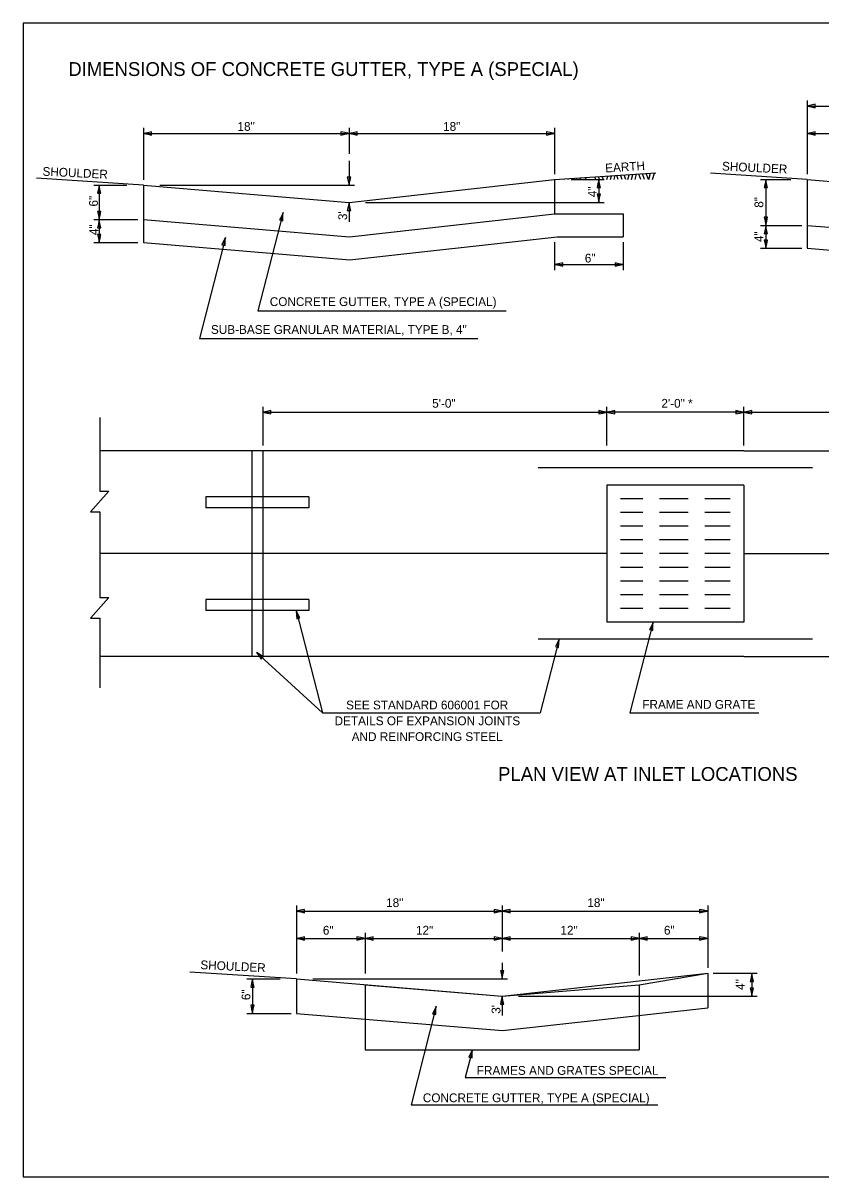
# Model space of a CAD drawing. Extents: x 2261890 to 2263780, y -3123649 to -3123249.
# Drawn here: x 2261889.8 to 2262166.3, y -3123648.8 to -3123248.8 of the extents above; entities that cross this region are included whole.
import ezdxf

# ---------------------------------------------------------------- set-up
doc = ezdxf.new("R2010")
doc.units = 0
for name, color, linetype in [('Default', 7, 'Continuous'), ('RD_Pr_Roadway_Dimensions', 7, 'Continuous'), ('RD_Pr_Roadway_Items', 7, 'Continuous'), ('RD_Pr_Roadway_Notes', 7, 'Continuous')]:
    doc.layers.add(name, color=color, linetype=linetype)

msp = doc.modelspace()

# ---------------------------------------------------------------- linework, layer by layer
at = {"layer": 'Default'}
msp.add_lwpolyline([(2261889.8, -3123648.82), (2262519.8, -3123648.82), (2262519.8, -3123248.82), (2261889.8, -3123248.82)], close=True, dxfattribs=at)
at = {"layer": 'RD_Pr_Roadway_Dimensions'}
for p, q in [((2262161.54, -3123275.68), (2262161.54, -3123301.15)), ((2262161.54, -3123277.58), (2262470.32, -3123277.58)), ((2261931.51, -3123285.18), (2261931.51, -3123303.13)), ((2261931.51, -3123287.08), (2262002.76, -3123287.08)), ((2262002.76, -3123285.18), (2262002.76, -3123294.15)), ((2262002.76, -3123287.08), (2262074.02, -3123287.08)), ((2262074.02, -3123285.18), (2262074.02, -3123301.15)), ((2262161.54, -3123287.08), (2262232.8, -3123287.08)), ((2262002.76, -3123296.63), (2262002.76, -3123305.03)), ((2262079.72, -3123303.05), (2262091.22, -3123303.05)), ((2262089.32, -3123303.05), (2262089.32, -3123310.97)), ((2262145.34, -3123303.05), (2262155.84, -3123303.05)), ((2262147.24, -3123303.05), (2262147.24, -3123318.94)), ((2261914.31, -3123305.03), (2261925.81, -3123305.03)), ((2261916.21, -3123305.03), (2261916.21, -3123316.95)), ((2261937.21, -3123305.03), (2262004.66, -3123305.03)), ((2262002.76, -3123310.97), (2262002.76, -3123317.75)), ((2262008.46, -3123310.97), (2262091.22, -3123310.97)), ((2261914.31, -3123316.95), (2261929.61, -3123316.95)), ((2261916.21, -3123316.95), (2261916.21, -3123324.89)), ((2262145.34, -3123318.94), (2262159.64, -3123318.94)), ((2262147.24, -3123318.94), (2262147.24, -3123326.89)), ((2261914.31, -3123324.89), (2261929.61, -3123324.89)), ((2262074.02, -3123324.77), (2262074.02, -3123334.43)), ((2262097.77, -3123324.77), (2262097.77, -3123334.43)), ((2262145.34, -3123326.89), (2262159.64, -3123326.89)), ((2262074.02, -3123332.53), (2262097.77, -3123332.53)), ((2261972.88, -3123381.86), (2261972.88, -3123395.22)), ((2261972.88, -3123383.76), (2262092.12, -3123383.76)), ((2262092.12, -3123395.22), (2262092.12, -3123381.86)), ((2262139.62, -3123383.76), (2262092.12, -3123383.76)), ((2262139.62, -3123395.22), (2262139.62, -3123381.86)), ((2262139.62, -3123383.76), (2262258.85, -3123383.76)), ((2261984.56, -3123554.74), (2261984.56, -3123578.31)), ((2262055.82, -3123554.74), (2262055.82, -3123570.66)), ((2262127.07, -3123554.74), (2262127.07, -3123576.33)), ((2261984.56, -3123556.64), (2262055.82, -3123556.64)), ((2262055.82, -3123556.64), (2262127.07, -3123556.64)), ((2261984.56, -3123566.14), (2262008.31, -3123566.14)), ((2262008.31, -3123564.24), (2262008.31, -3123578.31)), ((2262008.31, -3123566.14), (2262055.82, -3123566.14)), ((2262055.82, -3123566.14), (2262103.32, -3123566.14)), ((2262103.32, -3123564.24), (2262103.32, -3123578.97)), ((2262103.32, -3123566.14), (2262127.07, -3123566.14)), ((2262055.82, -3123574.6), (2262055.82, -3123580.21)), ((2262128.97, -3123578.23), (2262144.27, -3123578.23)), ((2262142.37, -3123578.23), (2262142.37, -3123586.14)), ((2261967.36, -3123580.21), (2261978.86, -3123580.21)), ((2261969.26, -3123580.21), (2261969.26, -3123592.12)), ((2261990.26, -3123580.21), (2262057.72, -3123580.21)), ((2262055.82, -3123586.14), (2262055.82, -3123592.92)), ((2262061.52, -3123586.14), (2262144.27, -3123586.14)), ((2261967.36, -3123592.12), (2261982.66, -3123592.12))]:
    msp.add_line(p, q, dxfattribs=at)
for points in [[(2262164.34, -3123278.16), (2262164.34, -3123277.58), (2262164.34, -3123276.99), (2262162.94, -3123277.33), (2262161.54, -3123277.58), (2262163.03, -3123277.85)], [(2261934.31, -3123287.66), (2261934.31, -3123287.08), (2261934.31, -3123286.49), (2261932.91, -3123286.84), (2261931.51, -3123287.08), (2261933, -3123287.35)], [(2261999.97, -3123286.49), (2261999.96, -3123287.08), (2261999.96, -3123287.66), (2262001.36, -3123287.32), (2262002.76, -3123287.08), (2262001.27, -3123286.81)], [(2262005.56, -3123287.66), (2262005.56, -3123287.08), (2262005.56, -3123286.49), (2262004.16, -3123286.84), (2262002.76, -3123287.08), (2262004.26, -3123287.35)], [(2262071.22, -3123286.49), (2262071.22, -3123287.08), (2262071.22, -3123287.66), (2262072.62, -3123287.32), (2262074.02, -3123287.08), (2262072.53, -3123286.81)], [(2262164.34, -3123287.66), (2262164.34, -3123287.08), (2262164.34, -3123286.49), (2262162.94, -3123286.84), (2262161.54, -3123287.08), (2262163.03, -3123287.35)], [(2262003.35, -3123302.23), (2262002.76, -3123302.23), (2262002.18, -3123302.23), (2262002.52, -3123303.63), (2262002.76, -3123305.03), (2262003.04, -3123303.54)], [(2262088.73, -3123305.85), (2262089.32, -3123305.85), (2262089.9, -3123305.85), (2262089.56, -3123304.45), (2262089.32, -3123303.05), (2262089.05, -3123304.55)], [(2262146.65, -3123305.85), (2262147.24, -3123305.85), (2262147.82, -3123305.85), (2262147.48, -3123304.45), (2262147.24, -3123303.05), (2262146.97, -3123304.55)], [(2261915.62, -3123307.83), (2261916.21, -3123307.83), (2261916.79, -3123307.83), (2261916.45, -3123306.43), (2261916.21, -3123305.03), (2261915.94, -3123306.52)], [(2262002.18, -3123313.77), (2262002.76, -3123313.77), (2262003.35, -3123313.77), (2262003.01, -3123312.37), (2262002.76, -3123310.97), (2262002.49, -3123312.46)], [(2262089.9, -3123308.17), (2262089.32, -3123308.17), (2262088.73, -3123308.17), (2262089.08, -3123309.57), (2262089.32, -3123310.97), (2262089.59, -3123309.48)], [(2261916.79, -3123314.15), (2261916.21, -3123314.15), (2261915.62, -3123314.15), (2261915.97, -3123315.55), (2261916.21, -3123316.95), (2261916.48, -3123315.46)], [(2261915.62, -3123319.75), (2261916.21, -3123319.75), (2261916.79, -3123319.75), (2261916.45, -3123318.35), (2261916.21, -3123316.95), (2261915.94, -3123318.44)], [(2262147.82, -3123316.14), (2262147.24, -3123316.14), (2262146.65, -3123316.14), (2262146.99, -3123317.54), (2262147.24, -3123318.94), (2262147.51, -3123317.45)], [(2262146.65, -3123321.74), (2262147.24, -3123321.74), (2262147.82, -3123321.74), (2262147.48, -3123320.34), (2262147.24, -3123318.94), (2262146.97, -3123320.43)], [(2261916.79, -3123322.09), (2261916.21, -3123322.09), (2261915.62, -3123322.09), (2261915.97, -3123323.49), (2261916.21, -3123324.89), (2261916.48, -3123323.4)], [(2262147.82, -3123324.09), (2262147.24, -3123324.09), (2262146.65, -3123324.09), (2262146.99, -3123325.49), (2262147.24, -3123326.89), (2262147.51, -3123325.39)], [(2262076.82, -3123333.11), (2262076.82, -3123332.53), (2262076.82, -3123331.94), (2262075.42, -3123332.29), (2262074.02, -3123332.53), (2262075.51, -3123332.8)], [(2262094.97, -3123331.94), (2262094.97, -3123332.53), (2262094.97, -3123333.11), (2262096.37, -3123332.77), (2262097.77, -3123332.53), (2262096.28, -3123332.26)], [(2261975.68, -3123384.34), (2261975.68, -3123383.76), (2261975.68, -3123383.17), (2261974.28, -3123383.51), (2261972.88, -3123383.76), (2261974.37, -3123384.03)], [(2262089.32, -3123383.17), (2262089.32, -3123383.76), (2262089.32, -3123384.34), (2262090.72, -3123384), (2262092.12, -3123383.76), (2262090.62, -3123383.48)], [(2262094.91, -3123384.34), (2262094.92, -3123383.76), (2262094.92, -3123383.17), (2262093.52, -3123383.51), (2262092.12, -3123383.76), (2262093.61, -3123384.03)], [(2262136.82, -3123383.17), (2262136.82, -3123383.76), (2262136.82, -3123384.34), (2262138.22, -3123384), (2262139.62, -3123383.76), (2262138.13, -3123383.48)], [(2262142.42, -3123384.34), (2262142.42, -3123383.76), (2262142.42, -3123383.17), (2262141.02, -3123383.51), (2262139.62, -3123383.76), (2262141.11, -3123384.03)], [(2261987.36, -3123557.23), (2261987.36, -3123556.64), (2261987.36, -3123556.06), (2261985.96, -3123556.4), (2261984.56, -3123556.64), (2261986.06, -3123556.91)], [(2262053.02, -3123556.06), (2262053.02, -3123556.64), (2262053.02, -3123557.23), (2262054.42, -3123556.88), (2262055.82, -3123556.64), (2262054.33, -3123556.37)], [(2262058.62, -3123557.23), (2262058.62, -3123556.64), (2262058.62, -3123556.06), (2262057.22, -3123556.4), (2262055.82, -3123556.64), (2262057.31, -3123556.91)], [(2262124.28, -3123556.06), (2262124.27, -3123556.64), (2262124.27, -3123557.23), (2262125.67, -3123556.88), (2262127.07, -3123556.64), (2262125.58, -3123556.37)], [(2261987.36, -3123566.73), (2261987.36, -3123566.14), (2261987.36, -3123565.56), (2261985.96, -3123565.9), (2261984.56, -3123566.14), (2261986.06, -3123566.41)], [(2262005.52, -3123565.56), (2262005.51, -3123566.14), (2262005.51, -3123566.73), (2262006.91, -3123566.38), (2262008.31, -3123566.14), (2262006.82, -3123565.87)], [(2262011.11, -3123566.73), (2262011.11, -3123566.14), (2262011.11, -3123565.56), (2262009.71, -3123565.9), (2262008.31, -3123566.14), (2262009.81, -3123566.41)], [(2262053.02, -3123565.56), (2262053.02, -3123566.14), (2262053.02, -3123566.73), (2262054.42, -3123566.38), (2262055.82, -3123566.14), (2262054.33, -3123565.87)], [(2262058.62, -3123566.73), (2262058.62, -3123566.14), (2262058.62, -3123565.56), (2262057.22, -3123565.9), (2262055.82, -3123566.14), (2262057.31, -3123566.41)], [(2262100.52, -3123565.56), (2262100.52, -3123566.14), (2262100.52, -3123566.73), (2262101.92, -3123566.38), (2262103.32, -3123566.14), (2262101.83, -3123565.87)], [(2262106.12, -3123566.73), (2262106.12, -3123566.14), (2262106.12, -3123565.56), (2262104.72, -3123565.9), (2262103.32, -3123566.14), (2262104.81, -3123566.41)], [(2262124.28, -3123565.56), (2262124.27, -3123566.14), (2262124.27, -3123566.73), (2262125.67, -3123566.38), (2262127.07, -3123566.14), (2262125.58, -3123565.87)], [(2262056.4, -3123577.41), (2262055.82, -3123577.41), (2262055.23, -3123577.41), (2262055.58, -3123578.81), (2262055.82, -3123580.21), (2262056.09, -3123578.71)], [(2262141.79, -3123581.03), (2262142.37, -3123581.03), (2262142.96, -3123581.03), (2262142.62, -3123579.63), (2262142.37, -3123578.23), (2262142.1, -3123579.72)], [(2261968.68, -3123583), (2261969.26, -3123583.01), (2261969.85, -3123583.01), (2261969.51, -3123581.61), (2261969.26, -3123580.21), (2261968.99, -3123581.7)], [(2262142.96, -3123583.35), (2262142.37, -3123583.34), (2262141.79, -3123583.34), (2262142.13, -3123584.74), (2262142.37, -3123586.14), (2262142.64, -3123584.65)], [(2262055.23, -3123588.94), (2262055.82, -3123588.94), (2262056.4, -3123588.94), (2262056.06, -3123587.54), (2262055.82, -3123586.14), (2262055.55, -3123587.64)], [(2261969.85, -3123589.32), (2261969.26, -3123589.32), (2261968.68, -3123589.32), (2261969.02, -3123590.72), (2261969.26, -3123592.12), (2261969.53, -3123590.63)]]:
    msp.add_lwpolyline(points, close=True, dxfattribs=at)
at = {"layer": 'RD_Pr_Roadway_Items'}
for p, q in [((2261931.51, -3123305.03), (2261894.51, -3123302.64)), ((2262002.76, -3123310.97), (2262074.02, -3123303.05)), ((2262074.02, -3123303.05), (2262109.12, -3123300.79)), ((2262074.02, -3123303.05), (2262074.02, -3123315)), ((2262075.34, -3123303.05), (2262075.31, -3123302.97)), ((2262077.46, -3123303.05), (2262077.52, -3123302.83)), ((2262078.74, -3123303.05), (2262078.82, -3123302.74)), ((2262080.01, -3123303.05), (2262080.12, -3123302.66)), ((2262080.5, -3123303.05), (2262080.34, -3123302.64)), ((2262081.82, -3123303.05), (2262081.63, -3123302.56)), ((2262083.14, -3123303.05), (2262082.91, -3123302.48)), ((2262084.77, -3123303.05), (2262084.97, -3123302.35)), ((2262088.3, -3123303.05), (2262087.94, -3123302.15)), ((2262089.62, -3123303.05), (2262089.23, -3123302.07)), ((2262090.94, -3123303.05), (2262090.52, -3123301.99)), ((2262092.08, -3123303.05), (2262092.41, -3123301.86)), ((2262093.36, -3123303.05), (2262093.71, -3123301.78)), ((2262094.63, -3123303.05), (2262095, -3123301.7)), ((2262096.1, -3123303.05), (2262095.55, -3123301.66)), ((2262097.42, -3123303.05), (2262096.84, -3123301.58)), ((2262098.74, -3123303.05), (2262098.12, -3123301.5)), ((2262099.39, -3123303.05), (2262099.85, -3123301.38)), ((2262100.67, -3123303.05), (2262101.15, -3123301.3)), ((2262101.94, -3123303.05), (2262102.45, -3123301.22)), ((2262103.89, -3123303.05), (2262103.15, -3123301.17)), ((2262105.22, -3123303.05), (2262104.44, -3123301.09)), ((2262106.54, -3123303.05), (2262105.73, -3123301)), ((2262106.71, -3123303.05), (2262107.29, -3123300.9)), ((2262107.98, -3123303.05), (2262108.59, -3123300.82)), ((2262161.54, -3123303.05), (2262128.01, -3123300.89)), ((2262161.54, -3123303.05), (2262232.8, -3123308.99)), ((2262161.54, -3123303.05), (2262161.54, -3123318.94)), ((2261931.51, -3123305.03), (2262002.76, -3123310.97)), ((2261931.51, -3123305.03), (2261931.51, -3123316.95)), ((2262002.93, -3123322.9), (2262074.02, -3123315)), ((2262074.02, -3123315), (2262097.77, -3123315)), ((2262097.77, -3123315), (2262097.77, -3123322.87)), ((2261931.51, -3123316.95), (2262002.93, -3123322.9)), ((2261931.51, -3123316.95), (2261931.51, -3123324.89)), ((2262161.54, -3123318.94), (2262232.4, -3123324.85)), ((2262161.54, -3123318.94), (2262161.54, -3123326.89)), ((2262003.04, -3123330.85), (2262074.89, -3123322.87)), ((2262074.89, -3123322.87), (2262097.77, -3123322.87)), ((2261931.51, -3123324.89), (2262003.04, -3123330.85)), ((2262161.54, -3123326.89), (2262232.2, -3123332.77)), ((2262092.12, -3123397.12), (2261916.35, -3123397.12)), ((2261969.08, -3123397.12), (2261969.08, -3123468.37)), ((2261972.88, -3123397.12), (2261972.88, -3123468.37)), ((2262139.62, -3123397.12), (2262092.12, -3123397.12)), ((2262139.62, -3123397.12), (2262315.84, -3123397.12)), ((2262163.37, -3123403.06), (2262068.36, -3123403.06)), ((2262139.62, -3123408.99), (2262092.12, -3123408.99)), ((2262092.12, -3123408.99), (2262092.12, -3123456.5)), ((2262139.62, -3123408.99), (2262139.62, -3123456.5)), ((2261988.79, -3123413.03), (2261953.17, -3123413.03)), ((2261953.17, -3123413.03), (2261953.17, -3123416.83)), ((2261988.79, -3123413.03), (2261988.79, -3123416.83)), ((2262104.6, -3123413.74), (2262096.87, -3123413.74)), ((2262120.34, -3123413.74), (2262110.33, -3123413.74)), ((2262134.87, -3123413.74), (2262126.06, -3123413.74)), ((2261988.79, -3123416.83), (2261953.17, -3123416.83)), ((2262104.6, -3123418.5), (2262096.87, -3123418.5)), ((2262120.34, -3123418.5), (2262110.33, -3123418.5)), ((2262134.87, -3123418.5), (2262126.06, -3123418.5)), ((2262104.6, -3123423.25), (2262096.87, -3123423.25)), ((2262120.34, -3123423.25), (2262110.33, -3123423.25)), ((2262134.87, -3123423.25), (2262126.06, -3123423.25)), ((2262104.6, -3123428), (2262096.87, -3123428)), ((2262120.34, -3123428), (2262110.33, -3123428)), ((2262134.87, -3123428), (2262126.06, -3123428)), ((2262092.12, -3123432.75), (2261916.35, -3123432.75)), ((2262104.6, -3123432.75), (2262096.87, -3123432.75)), ((2262120.34, -3123432.75), (2262110.33, -3123432.75)), ((2262134.87, -3123432.75), (2262126.06, -3123432.75)), ((2262139.62, -3123432.75), (2262315.84, -3123432.75)), ((2262104.6, -3123437.5), (2262096.87, -3123437.5)), ((2262120.34, -3123437.5), (2262110.33, -3123437.5)), ((2262134.87, -3123437.5), (2262126.06, -3123437.5)), ((2262104.6, -3123442.25), (2262096.87, -3123442.25)), ((2262120.34, -3123442.25), (2262110.33, -3123442.25)), ((2262134.87, -3123442.25), (2262126.06, -3123442.25)), ((2262104.6, -3123447), (2262096.87, -3123447)), ((2262120.34, -3123447), (2262110.33, -3123447)), ((2262134.87, -3123447), (2262126.06, -3123447)), ((2261988.79, -3123448.66), (2261953.17, -3123448.66)), ((2261953.17, -3123448.66), (2261953.17, -3123452.46)), ((2261988.79, -3123448.66), (2261988.79, -3123452.46)), ((2262104.6, -3123451.75), (2262096.87, -3123451.75)), ((2262120.34, -3123451.75), (2262110.33, -3123451.75)), ((2262134.87, -3123451.75), (2262126.06, -3123451.75)), ((2261988.79, -3123452.46), (2261953.17, -3123452.46)), ((2262139.62, -3123456.5), (2262092.12, -3123456.5)), ((2262163.37, -3123462.44), (2262068.36, -3123462.44)), ((2262092.12, -3123468.37), (2261916.35, -3123468.37)), ((2262139.62, -3123468.37), (2262092.12, -3123468.37)), ((2262139.62, -3123468.37), (2262315.84, -3123468.37)), ((2261984.56, -3123580.21), (2261947.57, -3123577.82)), ((2262055.82, -3123586.14), (2262127.07, -3123578.23)), ((2262103.32, -3123582.19), (2262127.07, -3123578.23)), ((2262127.07, -3123578.23), (2262127.07, -3123590.18)), ((2261984.56, -3123580.21), (2262055.82, -3123586.14)), ((2261984.56, -3123580.21), (2261984.56, -3123592.12)), ((2262008.31, -3123582.19), (2262008.31, -3123604.71)), ((2262008.31, -3123582.19), (2262055.82, -3123586.14)), ((2262055.82, -3123586.14), (2262103.32, -3123582.19)), ((2262103.32, -3123582.19), (2262103.32, -3123604.71)), ((2262055.98, -3123598.07), (2262127.07, -3123590.18)), ((2261984.56, -3123592.12), (2262055.98, -3123598.07)), ((2262008.31, -3123604.71), (2262103.32, -3123604.71))]:
    msp.add_line(p, q, dxfattribs=at)
at = {"layer": 'RD_Pr_Roadway_Notes'}
for p, q in [((2261979.95, -3123314.51), (2261971.2, -3123348.63)), ((2261959.92, -3123323.1), (2261950.94, -3123358.14)), ((2261971.2, -3123348.63), (2262057.28, -3123348.63)), ((2261950.94, -3123358.14), (2262047.44, -3123358.14)), ((2261916.35, -3123385.5), (2261916.35, -3123411.08)), ((2261913.13, -3123418.24), (2261919.57, -3123411.08)), ((2261916.35, -3123411.08), (2261919.57, -3123411.08)), ((2261913.13, -3123418.24), (2261916.35, -3123418.24)), ((2261916.35, -3123418.24), (2261916.35, -3123447.92)), ((2261913.13, -3123455.08), (2261919.57, -3123447.92)), ((2261916.35, -3123447.92), (2261919.57, -3123447.92)), ((2261913.13, -3123455.08), (2261916.35, -3123455.08)), ((2261916.35, -3123455.08), (2261916.35, -3123479.27)), ((2261984.5, -3123452.46), (2261993.6, -3123487.97)), ((2262108.17, -3123456.5), (2262100.11, -3123487.97)), ((2262075.54, -3123462.44), (2262069, -3123487.97)), ((2261970.65, -3123467.01), (2261993.6, -3123487.97)), ((2261993.6, -3123487.97), (2262069, -3123487.97)), ((2262100.11, -3123487.97), (2262144.75, -3123487.97)), ((2262033, -3123589.68), (2262024.26, -3123623.81)), ((2262045.52, -3123604.71), (2262043.06, -3123614.31)), ((2262043.06, -3123614.31), (2262112.56, -3123614.31)), ((2262024.26, -3123623.81), (2262109.76, -3123623.81))]:
    msp.add_line(p, q, dxfattribs=at)
for points in [[(2261978.68, -3123317.07), (2261979.25, -3123317.22), (2261979.82, -3123317.36), (2261979.83, -3123315.92), (2261979.95, -3123314.51), (2261979.31, -3123315.89)], [(2261958.66, -3123325.66), (2261959.23, -3123325.81), (2261959.79, -3123325.95), (2261959.81, -3123324.51), (2261959.92, -3123323.1), (2261959.29, -3123324.48)], [(2261984.63, -3123455.32), (2261985.2, -3123455.17), (2261985.76, -3123455.03), (2261985.08, -3123453.76), (2261984.5, -3123452.46), (2261984.61, -3123453.97)], [(2262106.91, -3123459.06), (2262107.48, -3123459.21), (2262108.05, -3123459.36), (2262108.06, -3123457.91), (2262108.17, -3123456.5), (2262107.54, -3123457.88)], [(2262074.28, -3123465), (2262074.85, -3123465.15), (2262075.41, -3123465.29), (2262075.43, -3123463.85), (2262075.54, -3123462.44), (2262074.91, -3123463.82)], [(2261972.33, -3123469.33), (2261972.72, -3123468.89), (2261973.12, -3123468.46), (2261971.85, -3123467.77), (2261970.65, -3123467.01), (2261971.57, -3123468.21)], [(2262031.74, -3123592.25), (2262032.31, -3123592.39), (2262032.87, -3123592.54), (2262032.89, -3123591.1), (2262033, -3123589.68), (2262032.37, -3123591.06)], [(2262044.26, -3123607.28), (2262044.82, -3123607.42), (2262045.39, -3123607.57), (2262045.41, -3123606.13), (2262045.52, -3123604.71), (2262044.89, -3123606.09)]]:
    msp.add_lwpolyline(points, close=True, dxfattribs=at)

# ---------------------------------------------------------------- texts
at = {"layer": 'RD_Pr_Roadway_Dimensions'}
for s, p in [('18"', (2261964.11, -3123286.18)), ('18"', (2262035.37, -3123286.18)), ('6"', (2262084.48, -3123331.83)), ('5\'-0"', (2262031.59, -3123382.17)), ('2\'-0" *', (2262111.02, -3123382.17)), ('18"', (2262015.63, -3123555.28)), ('18"', (2262085.36, -3123555.28)), ('6"', (2261993.7, -3123564.83)), ('12"', (2262025.96, -3123564.83)), ('12"', (2262076.04, -3123564.83)), ('6"', (2262111.91, -3123564.82))]:
    msp.add_text(s, height=3.048, dxfattribs=at).set_placement(p)
for s, p in [('4"', (2262088.59, -3123309.2)), ('6"', (2261915.72, -3123312.42)), ('8"', (2262146.34, -3123312.84)), ("3'", (2262002.1, -3123317.13)), ('4"', (2261915.83, -3123322.33)), ('4"', (2262146.34, -3123324.75)), ('6"', (2261968.58, -3123587.53)), ('4"', (2262139.87, -3123584)), ("3'", (2262055.24, -3123592.26))]:
    msp.add_text(s, height=3.048, rotation=90, dxfattribs=at).set_placement(p)
at = {"layer": 'RD_Pr_Roadway_Notes'}
for s, height, p in [('DIMENSIONS OF CONCRETE GUTTER, TYPE A (SPECIAL)', 4.8, (2261905.48, -3123267.17)), ('CONCRETE GUTTER, TYPE A (SPECIAL)', 3.048, (2261975.3, -3123346.92)), ('SUB-BASE GRANULAR MATERIAL, TYPE B, 4"', 3.048, (2261954.91, -3123356.59)), ('SEE STANDARD 606001 FOR', 3.048, (2262001.77, -3123486.75)), ('FRAME AND GRATE', 3.048, (2262104.41, -3123486.54)), ('DETAILS OF EXPANSION JOINTS', 3.048, (2261997.76, -3123492.23)), ('AND REINFORCING STEEL', 3.048, (2262003.68, -3123497.72)), ('PLAN VIEW AT INLET LOCATIONS', 4.8, (2262054.42, -3123511.54)), ('FRAMES AND GRATES SPECIAL', 3.048, (2262047.04, -3123613.43)), ('CONCRETE GUTTER, TYPE A (SPECIAL)', 3.048, (2262028.35, -3123622.92))]:
    msp.add_text(s, height=height, dxfattribs=at).set_placement(p)
for s, rotation, p in [('SHOULDER', 357.3035, (2261896.48, -3123301.73)), ('EARTH', 3.6965, (2262091.63, -3123300.64)), ('SHOULDER', 357.3035, (2262131.98, -3123299.92)), ('SHOULDER', 357.3035, (2261951.19, -3123576.78))]:
    msp.add_text(s, height=3.048, rotation=rotation, dxfattribs=at).set_placement(p)

doc.saveas('drawing.dxf')
